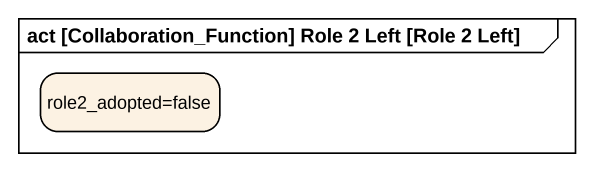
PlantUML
@startuml
mainframe act [Collaboration_Function] Role 2 Left [Role 2 Left]
hide empty description
state "role2_adopted=false" as role2_adopted_false
@enduml
